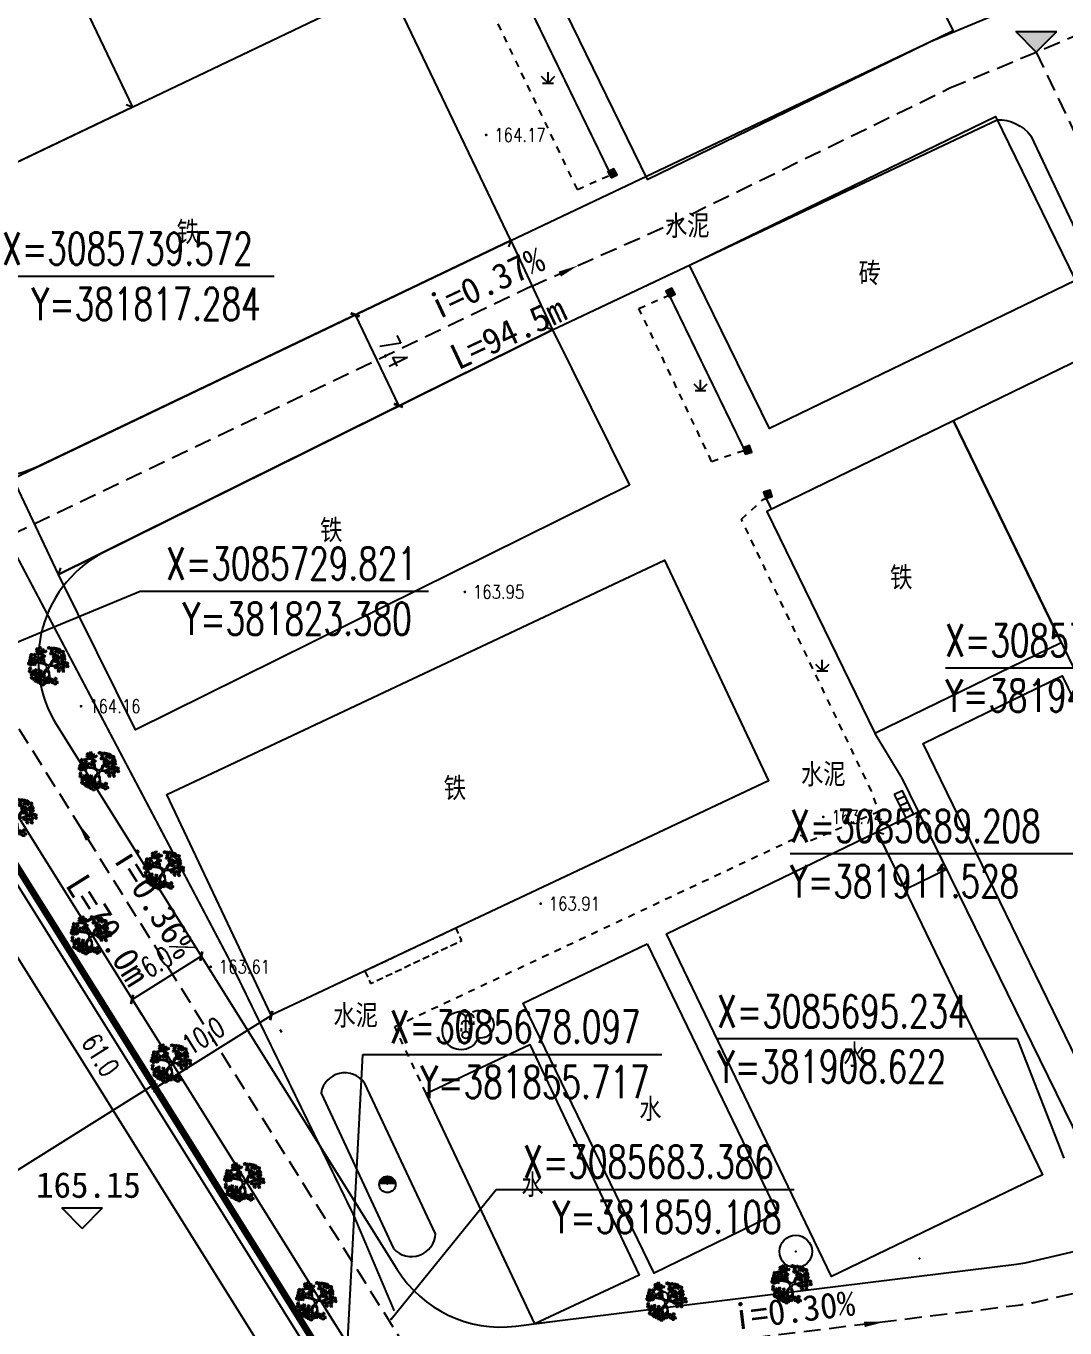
# Model space of a CAD drawing. Extents: x -809667 to 586099, y 3084146 to 3634412.
# Drawn here: x 381832.3 to 381908.7, y 3085682.7 to 3085778.5 of the extents above; entities that cross this region are included whole.
import ezdxf
from ezdxf.enums import TextEntityAlignment as Align

# ---------------------------------------------------------------- set-up
doc = ezdxf.new("R2010")
doc.units = 0
doc.header["$LTSCALE"] = 0.5
doc.header["$PDSIZE"] = 0.2
for name, pattern in [('DASHED', [0.75, 0.5, -0.25]), ('X32', [1.5, 1, -0.5]), ('X6', [2, 1, -1])]:
    doc.linetypes.add(name, pattern=pattern)
doc.layers.get('0').update_dxf_attribs({"linetype": 'CONTINUOUS'})
doc.layers.get('Defpoints').update_dxf_attribs({"linetype": 'CONTINUOUS'})
for name, color, linetype in [('DIM_COOR', 3, 'CONTINUOUS'), ('DIM_ELEV', 3, 'CONTINUOUS'), ('DIM_SYMB', 3, 'CONTINUOUS'), ('dxt', 252, 'CONTINUOUS'), ('GCD', 252, 'CONTINUOUS'), ('JZD', 7, 'CONTINUOUS'), ('JZP', 7, 'CONTINUOUS'), ('PUB_DIM', 3, 'CONTINUOUS'), ('PUB_TEXT', 7, 'CONTINUOUS'), ('ZBTZ', 7, 'CONTINUOUS'), ('乔木', 84, 'CONTINUOUS'), ('建筑', 7, 'CONTINUOUS'), ('道路', 4, 'CONTINUOUS')]:
    doc.layers.add(name, color=color, linetype=linetype)
doc.styles.add('_TCH_DIM', font='SIMPLEX', dxfattribs={"bigfont": 'GBCBIG'})
doc.styles.add('_TCH_DIM_T3', font='SIMPLEX', dxfattribs={"width": 0.705882, "bigfont": 'GBCBIG'})
doc.styles.add('HZ', font='', dxfattribs={"width": 0.8})
doc.styles.get("Standard").update_dxf_attribs({"font": 'rs.shx', "bigfont": 'hztxt.shx'})
doc.styles.add('宋体', font='')
doc.styles.get('HZ').set_extended_font_data('NSimSun')
doc.styles.get('宋体').set_extended_font_data('SimSun')
doc.linetypes.add('10421', pattern='A,2,[150,AAA.SHX,S=1,R=0,X=0,Y=1],1e-11', length=2)
doc.linetypes.add('443', pattern='A,5,[169,AAA.SHX,S=0.83,R=0,X=0,Y=0],5', length=10)
doc.dimstyles.new('_TCH_ARCH&&1', dxfattribs={"dimtxt": 1.4875, "dimasz": 0.5, "dimexe": 1.25, "dimexo": 1.5, "dimgap": 0.63125, "dimtad": 1, "dimdec": 1, "dimzin": 0, "dimdsep": 46, "dimtxsty": '_TCH_DIM_T3', "dimblk": 'ARCHTICK', "dimcen": 0.09, "dimclrt": 7, "dimazin": 2, "dimtfac": 1, "dimtdec": 1, "dimtix": 1, "dimtmove": 2, "dimatfit": 3, "dimfxl": 0, "dimtolj": 1, "dimtzin": 0, "dimarcsym": 0})

# ---------------------------------------------------------------- blocks, each defined once
blk = doc.blocks.new('gc020')
at = {"linetype": 'Continuous', "flags": 128}
for points in [[(-1.2, 1.5), (-1.2, 2)], [(0, 0.5), (0, 2.5)], [(1.2, 1.5), (1.2, 2)], [(-0.6, 0.5), (-0.6, 1)], [(0.6, 0.5), (0.6, 1)]]:
    blk.add_lwpolyline(points, dxfattribs=at)
at = {"linetype": 'Continuous'}
blk.add_circle((0, 0), 0.5, dxfattribs=at)
for centre in [(-0.6, 2.5), (0, 1.5), (0.6, 2.5)]:
    blk.add_arc(centre, 0.6, 0, 180, dxfattribs=at)
blk = doc.blocks.new('gc002')
at = {"linetype": 'Continuous'}
blk.add_hatch(color=256, dxfattribs=at).paths.add_polyline_path([(0.5, -0.5), (0.5, 0.5), (-0.5, 0.5), (-0.5, -0.5)])
blk.add_lwpolyline([(-0.5, -0.5), (0.5, -0.5), (0.5, 0.5), (-0.5, 0.5), (-0.5, -0.5)])
blk = doc.blocks.new('gc124')
at = {"color": 0}
for p, q in [((-1, 1), (0, 0)), ((-0.8, 0), (0.8, 0)), ((0, 0), (0, 1.6)), ((0, 0), (1, 1))]:
    blk.add_line(p, q, dxfattribs=at)
blk = doc.blocks.new('gc070')
at = {"const_width": 1.4}
blk.add_lwpolyline([(-3.05, -2.68, 0.008713), (-3.05, -2.68, 1.007206), (-4.25, -2.68, 1)], format="xyb", dxfattribs=at)
blk.add_circle((-3.65, -2.68), 1.2)
blk = doc.blocks.new('GC200')
at = {"color": 0, "linetype": 'Continuous', "const_width": 0.2, "flags": 128}
blk.add_lwpolyline([(-0.1, 0, 1), (0.1, 0, 1)], format="xyb", close=True, dxfattribs=at)
blk = doc.blocks.new('gc123')
blk.add_line((-0.5, 0), (0.5, 0))
at = {"flags": 128}
blk.add_lwpolyline([(0, 0), (0, 0.5)], dxfattribs=at)
for centre, radius, start, end in [((1.53, 0.57), 1.53, 110.1553, 182.4645), ((-0.6, 0.55), 0.6, 354.7425, 132.1274)]:
    blk.add_arc(centre, radius, start, end)
blk = doc.blocks.new('GC0000')
at = {"linetype": 'Continuous'}
blk.add_point((0, 0), dxfattribs=at)
blk = doc.blocks.new('幌伞枫')
at = {"layer": '乔木', "color": 0}
for p, q in [((-685, 826), (-567, 841)), ((-663, 753), (-685, 826)), ((-677, 937), (-604, 995)), ((-670, 878), (-677, 937)), ((-604, 870), (-670, 878)), ((-567, 738), (-663, 753)), ((-663, 687), (-582, 746)), ((-604, 995), (-531, 966)), ((-531, 966), (-604, 870)), ((-582, 746), (-516, 716)), ((-567, 841), (-531, 782)), ((-531, 782), (-567, 738)), ((-531, 995), (-450, 1054)), ((-523, 937), (-531, 995)), ((-531, 819), (-457, 878)), ((-523, 760), (-531, 819)), ((-450, 929), (-523, 937)), ((-457, 746), (-523, 760)), ((-457, 878), (-391, 848)), ((-391, 848), (-457, 746)), ((-450, 1054), (-384, 1025)), ((-384, 1025), (-450, 929)), ((-384, 870), (-303, 937)), ((-377, 819), (-384, 870)), ((-384, 738), (-310, 804)), ((-377, 680), (-384, 738)), ((-310, 804), (-377, 819)), ((-237, 900), (-310, 804)), ((-310, 804), (-237, 768)), ((-237, 768), (-310, 672)), ((-303, 937), (-237, 900)), ((-237, 797), (-156, 863)), ((-230, 738), (-237, 797)), ((-156, 731), (-230, 738)), ((-156, 863), (-90, 826)), ((-90, 826), (-156, 731)), ((-9, 966), (27, 1054)), ((20, 915), (-9, 966)), ((86, 944), (20, 915)), ((27, 1054), (101, 1061)), ((101, 1061), (86, 944)), ((108, 650), (145, 738)), ((123, 966), (145, 1032)), ((196, 878), (123, 966)), ((137, 804), (167, 870)), ((211, 716), (137, 804)), ((145, 1032), (203, 1025)), ((145, 738), (218, 746)), ((167, 870), (225, 863)), ((247, 937), (196, 878)), ((203, 1025), (247, 937)), ((218, 746), (203, 628)), ((262, 775), (211, 716)), ((225, 863), (262, 775)), ((247, 937), (284, 1025)), ((284, 885), (247, 937)), ((284, 1025), (365, 1032)), ((350, 915), (284, 885)), ((365, 1032), (350, 915)), ((380, 937), (409, 1003)), ((460, 848), (380, 937)), ((402, 775), (424, 841)), ((475, 687), (402, 775)), ((409, 1003), (468, 995)), ((424, 900), (460, 988)), ((453, 848), (424, 900)), ((424, 841), (482, 834)), ((519, 878), (453, 848)), ((460, 988), (534, 995)), ((504, 900), (460, 848)), ((468, 995), (504, 900)), ((526, 746), (475, 687)), ((482, 834), (526, 746)), ((534, 995), (519, 878)), ((556, 900), (578, 966)), ((629, 812), (556, 900)), ((570, 738), (600, 804)), ((644, 650), (570, 738)), ((578, 966), (636, 959)), ((600, 804), (658, 797)), ((681, 870), (629, 812)), ((636, 959), (681, 870)), ((651, 775), (688, 863)), ((681, 724), (651, 775)), ((658, 797), (695, 709)), ((747, 753), (681, 724)), ((688, 863), (761, 870)), ((761, 870), (747, 753)), ((783, 775), (805, 841)), ((857, 687), (783, 775)), ((805, 841), (864, 834)), ((908, 746), (857, 687)), ((864, 834), (908, 746)), ((-1125, 166), (-1059, 195)), ((-1125, 63), (-1125, 166)), ((-1074, 34), (-1125, 63)), ((-1081, 320), (-1015, 357)), ((-1081, 217), (-1081, 320)), ((-1030, 188), (-1081, 217)), ((-1022, 85), (-1074, 34)), ((-1059, 195), (-1022, 85)), ((-1044, -10), (-986, 92)), ((-1037, 489), (-971, 525)), ((-1037, 393), (-1037, 489)), ((-986, 364), (-1037, 393)), ((-978, 239), (-1030, 188)), ((-1015, 357), (-978, 239)), ((-993, 643), (-927, 680)), ((-993, 548), (-993, 643)), ((-942, 518), (-993, 548)), ((-934, 408), (-986, 364)), ((-986, 92), (-912, 92)), ((-971, 525), (-934, 408)), ((-898, 34), (-971, -32)), ((-956, 320), (-898, 423)), ((-883, 291), (-956, 320)), ((-890, 570), (-942, 518)), ((-927, 680), (-890, 570)), ((-927, 195), (-861, 225)), ((-927, 92), (-927, 195)), ((-876, 63), (-927, 92)), ((-912, 92), (-898, 34)), ((-898, 423), (-824, 423)), ((-883, 349), (-817, 386)), ((-810, 364), (-883, 291)), ((-883, 247), (-883, 349)), ((-832, 217), (-883, 247)), ((-824, 114), (-876, 63)), ((-861, 225), (-824, 114)), ((-846, 19), (-788, 122)), ((-773, -3), (-846, 19)), ((-780, 269), (-832, 217)), ((-824, 423), (-810, 364)), ((-817, 518), (-699, 533)), ((-795, 445), (-817, 518)), ((-817, 386), (-780, 269)), ((-810, 628), (-736, 687)), ((-802, 570), (-810, 628)), ((-736, 562), (-802, 570)), ((-699, 430), (-795, 445)), ((-788, 122), (-714, 122)), ((-773, 203), (-655, 217)), ((-751, 129), (-773, 203)), ((-699, 63), (-773, -3)), ((-758, 313), (-685, 371)), ((-751, 254), (-758, 313)), ((-685, 247), (-751, 254)), ((-648, 114), (-751, 129)), ((-736, 687), (-663, 658)), ((-663, 658), (-736, 562)), ((-714, 122), (-699, 63)), ((-699, 533), (-663, 474)), ((-663, 474), (-699, 430)), ((-685, 371), (-619, 342)), ((-619, 342), (-685, 247)), ((-655, 628), (-663, 687)), ((-582, 614), (-655, 628)), ((-655, 217), (-611, 158)), ((-611, 158), (-648, 114)), ((-531, 129), (-641, 203)), ((-531, 195), (-633, 254)), ((-611, 371), (-531, 430)), ((-604, 313), (-611, 371)), ((-538, 305), (-604, 313)), ((-516, 716), (-582, 614)), ((-545, 709), (-428, 724)), ((-523, 636), (-545, 709)), ((-465, 401), (-538, 305)), ((-531, 430), (-465, 401)), ((-252, 158), (-531, 195)), ((-259, 85), (-531, 129)), ((-421, 621), (-523, 636)), ((-457, 342), (-332, 364)), ((-428, 276), (-457, 342)), ((-443, 452), (-369, 518)), ((-435, 393), (-443, 452)), ((-369, 386), (-435, 393)), ((-428, 724), (-384, 665)), ((-332, 261), (-428, 276)), ((-384, 665), (-421, 621)), ((-391, 628), (-274, 643)), ((-369, 555), (-391, 628)), ((-310, 672), (-377, 680)), ((-274, 548), (-369, 555)), ((-369, 518), (-296, 481)), ((-296, 481), (-369, 386)), ((-332, 364), (-296, 305)), ((-296, 305), (-332, 261)), ((-257, 346), (-327, 441)), ((-222, 377), (-311, 462)), ((-296, 511), (-215, 577)), ((-288, 452), (-296, 511)), ((-215, 445), (-288, 452)), ((-274, 643), (-237, 592)), ((-237, 592), (-274, 548)), ((-112, 4), (-259, 85)), ((-252, 158), (-257, 346)), ((-206, 307), (-222, 377)), ((-215, 577), (-149, 540)), ((-149, 540), (-215, 445)), ((-188, 124), (-206, 307)), ((-76, 63), (-188, 124)), ((-76, -84), (-112, 4)), ((-9, -18), (-76, 63)), ((-9, -18), (174, 151)), ((137, 599), (108, 650)), ((203, 628), (137, 599)), ((152, 26), (240, 122)), ((152, 26), (318, 4)), ((174, 151), (225, 276)), ((225, 276), (277, 357)), ((240, 650), (262, 716)), ((313, 562), (240, 650)), ((240, 122), (291, 261)), ((255, 489), (284, 555)), ((328, 401), (255, 489)), ((262, 716), (321, 709)), ((277, 357), (336, 393)), ((284, 555), (336, 548)), ((291, 261), (372, 364)), ((295, -42), (527, 53)), ((306, 540), (350, 636)), ((343, 496), (306, 540)), ((365, 621), (313, 562)), ((318, 4), (524, 78)), ((321, 709), (365, 621)), ((380, 459), (328, 401)), ((336, 548), (380, 459)), ((336, 393), (344, 419)), ((409, 518), (343, 496)), ((350, 636), (424, 636)), ((365, 225), (402, 313)), ((402, 173), (365, 225)), ((372, 364), (468, 393)), ((402, 313), (482, 320)), ((468, 203), (402, 173)), ((424, 636), (409, 518)), ((446, 548), (468, 606)), ((519, 452), (446, 548)), ((460, 386), (490, 452)), ((534, 291), (460, 386)), ((468, 606), (526, 599)), ((482, 320), (468, 203)), ((490, 452), (541, 445)), ((497, 225), (526, 291)), ((570, 136), (497, 225)), ((570, 511), (519, 452)), ((519, 63), (541, 129)), ((592, -25), (519, 63)), ((526, 599), (570, 511)), ((526, 291), (585, 283)), ((585, 349), (534, 291)), ((541, 445), (585, 349)), ((541, 129), (600, 122)), ((622, 188), (570, 136)), ((585, 283), (622, 188)), ((592, 408), (629, 496)), ((629, 357), (592, 408)), ((644, 34), (592, -25)), ((600, 122), (644, 34)), ((629, 496), (710, 503)), ((695, 386), (629, 357)), ((695, 709), (644, 650)), ((673, 70), (710, 166)), ((703, 26), (673, 70)), ((710, 503), (695, 386)), ((769, 48), (703, 26)), ((710, 166), (783, 166)), ((717, 525), (754, 614)), ((747, 481), (717, 525)), ((725, 408), (754, 474)), ((798, 320), (725, 408)), ((813, 503), (747, 481)), ((747, 247), (769, 313)), ((820, 158), (747, 247)), ((754, 614), (827, 621)), ((754, 474), (813, 467)), ((769, 313), (827, 305)), ((783, 166), (769, 48)), ((798, 614), (827, 680)), ((871, 525), (798, 614)), ((849, 371), (798, 320)), ((805, 78), (827, 144)), ((879, -18), (805, 78)), ((827, 621), (813, 503)), ((813, 467), (849, 371)), ((871, 217), (820, 158)), ((827, 680), (886, 672)), ((827, 305), (871, 217)), ((827, 144), (886, 136)), ((849, 525), (871, 592)), ((923, 437), (849, 525)), ((864, 364), (893, 430)), ((937, 276), (864, 364)), ((871, 592), (930, 584)), ((923, 584), (871, 525)), ((879, 122), (923, 210)), ((915, 78), (879, 122)), ((930, 41), (879, -18)), ((886, 672), (923, 584)), ((886, 136), (930, 41)), ((893, 430), (952, 423)), ((981, 100), (915, 78)), ((974, 496), (923, 437)), ((923, 210), (996, 217)), ((930, 584), (974, 496)), ((989, 335), (937, 276)), ((952, 423), (989, 335)), ((996, 217), (981, 100)), ((1011, 122), (1040, 188)), ((1092, 34), (1011, 122)), ((1033, -40), (1055, 26)), ((1040, 188), (1099, 180)), ((1055, 26), (1114, 19)), ((1143, 92), (1092, 34)), ((1099, 180), (1143, 92)), ((1114, 19), (1158, -69)), ((-1089, -304), (-1030, -253)), ((-1067, -399), (-1089, -304)), ((-1081, -142), (-1022, -91)), ((-1052, -238), (-1081, -142)), ((-1008, -414), (-1067, -399)), ((-1000, -253), (-1052, -238)), ((-971, -32), (-1044, -10)), ((-1030, -253), (-971, -355)), ((-1022, -91), (-964, -194)), ((-971, -355), (-1008, -414)), ((-964, -194), (-1000, -253)), ((-986, -664), (-927, -620)), ((-964, -759), (-986, -664)), ((-978, -502), (-920, -458)), ((-956, -598), (-978, -502)), ((-971, -451), (-934, -341)), ((-898, -465), (-971, -451)), ((-898, -620), (-956, -598)), ((-934, -341), (-868, -326)), ((-927, -620), (-868, -722)), ((-920, -458), (-861, -561)), ((-868, -722), (-912, -781)), ((-839, -377), (-898, -465)), ((-861, -561), (-898, -620)), ((-876, -443), (-817, -399)), ((-846, -539), (-876, -443)), ((-868, -326), (-839, -377)), ((-868, -818), (-832, -700)), ((-861, -282), (-802, -238)), ((-839, -385), (-861, -282)), ((-795, -561), (-846, -539)), ((-780, -399), (-839, -385)), ((-832, -700), (-766, -686)), ((-817, -399), (-758, -502)), ((-802, -238), (-744, -341)), ((-758, -502), (-795, -561)), ((-744, -341), (-780, -399)), ((-766, -686), (-744, -744)), ((-751, -598), (-714, -480)), ((-677, -605), (-751, -598)), ((-751, -664), (-692, -620)), ((-729, -759), (-751, -664)), ((-744, -392), (-685, -341)), ((-722, -487), (-744, -392)), ((-736, -231), (-677, -179)), ((-707, -326), (-736, -231)), ((-663, -502), (-722, -487)), ((-714, -480), (-648, -465)), ((-655, -348), (-707, -326)), ((-692, -620), (-633, -722)), ((-685, -341), (-626, -443)), ((-677, -179), (-619, -289)), ((-626, -524), (-677, -605)), ((-633, -722), (-670, -781)), ((-626, -443), (-663, -502)), ((-619, -289), (-655, -348)), ((-648, -465), (-626, -524)), ((-633, -752), (-575, -708)), ((-626, -539), (-589, -429)), ((-553, -554), (-626, -539)), ((-626, -590), (-567, -546)), ((-597, -693), (-626, -590)), ((-545, -708), (-597, -693)), ((-589, -429), (-523, -414)), ((-575, -708), (-516, -810)), ((-567, -546), (-509, -649)), ((-494, -465), (-553, -554)), ((-509, -649), (-545, -708)), ((-523, -414), (-494, -465)), ((-494, -766), (-435, -715)), ((-487, -451), (-428, -399)), ((-465, -546), (-487, -451)), ((-487, -605), (-428, -554)), ((-457, -700), (-487, -605)), ((-479, -289), (-421, -245)), ((-457, -385), (-479, -289)), ((-413, -568), (-465, -546)), ((-399, -407), (-457, -385)), ((-406, -722), (-457, -700)), ((-435, -715), (-377, -818)), ((-428, -399), (-369, -510)), ((-428, -554), (-369, -664)), ((-421, -245), (-362, -348)), ((-369, -510), (-413, -568)), ((-369, -664), (-406, -722)), ((-362, -348), (-399, -407)), ((-369, -598), (-332, -487)), ((-296, -612), (-369, -598)), ((-332, -487), (-266, -473)), ((-244, -524), (-296, -612)), ((-288, -664), (-171, -649)), ((-266, -737), (-288, -664)), ((-215, -311), (-285, -477)), ((-266, -473), (-244, -524)), ((-156, -341), (-230, -532)), ((-230, -532), (-186, -627)), ((-120, -253), (-215, -311)), ((-171, -649), (-127, -708)), ((-127, -708), (-171, -752)), ((-61, -304), (-156, -341)), ((-142, -737), (-24, -730)), ((-76, -84), (-120, -253)), ((-61, -304), (38, -431)), ((-24, -686), (-9, -620)), ((64, -766), (-24, -686)), ((-24, -730), (13, -788)), ((42, -98), (-20, -221)), ((-20, -221), (62, -380)), ((-9, -18), (-9, -18)), ((-9, -18), (-9, -18)), ((-9, -18), (-9, -18)), ((-9, -18), (-9, -18)), ((-9, -18), (-9, -18)), ((-9, -18), (-9, -18)), ((-9, -18), (-9, -18)), ((-9, -18), (-9, -18)), ((-9, -18), (-9, -18)), ((-9, -18), (-9, -18)), ((-9, -18), (-9, -18)), ((-9, -18), (-9, -18)), ((-9, -18), (-9, -18)), ((-9, -18), (-9, -18)), ((-9, -18), (-9, -18)), ((-9, -18), (-9, -18)), ((-9, -18), (-9, -18)), ((-9, -18), (-9, -18)), ((-9, -18), (-9, -18)), ((-9, -18), (-9, -18)), ((-9, -18), (-9, -18)), ((-9, -18), (-9, -18)), ((-9, -18), (-9, -18)), ((-9, -18), (-9, -18)), ((-9, -18), (-9, -18)), ((-9, -18), (-9, -18)), ((-9, -18), (-9, -18)), ((-9, -18), (-9, -18)), ((-9, -18), (-9, -18)), ((-9, -18), (-9, -18)), ((-9, -18), (-9, -18)), ((-9, -18), (-9, -18)), ((-9, -18), (-9, -18)), ((-9, -18), (-9, -18)), ((-9, -18), (-9, -18)), ((-9, -18), (-9, -18)), ((-9, -18), (-9, -18)), ((-9, -18), (-9, -18)), ((-9, -18), (-9, -18)), ((-9, -18), (-9, -18)), ((-9, -620), (49, -612)), ((38, -431), (49, -612)), ((42, -98), (109, -22)), ((49, -612), (101, -700)), ((62, -380), (79, -664)), ((101, -700), (64, -766)), ((93, -730), (218, -715)), ((115, -803), (93, -730)), ((109, -22), (295, -42)), ((218, -715), (255, -774)), ((358, -752), (372, -686)), ((372, -686), (431, -678)), ((387, -142), (424, -47)), ((424, -187), (387, -142)), ((424, -47), (504, -47)), ((490, -165), (424, -187)), ((431, -678), (482, -766)), ((504, -47), (490, -165)), ((519, -135), (548, -76)), ((592, -231), (519, -135)), ((541, -297), (563, -231)), ((614, -392), (541, -297)), ((548, -76), (607, -84)), ((563, -231), (622, -238)), ((644, -172), (592, -231)), ((607, -84), (644, -172)), ((666, -333), (614, -392)), ((622, -238), (666, -333)), ((644, -150), (681, -62)), ((673, -201), (644, -150)), ((739, -172), (673, -201)), ((681, -62), (754, -54)), ((754, -54), (739, -172)), ((776, -150), (805, -84)), ((849, -238), (776, -150)), ((791, -311), (820, -245)), ((871, -399), (791, -311)), ((805, -84), (857, -91)), ((820, -84), (849, -18)), ((893, -172), (820, -84)), ((820, -245), (879, -253)), ((849, -18), (908, -25)), ((901, -187), (849, -238)), ((857, -91), (901, -187)), ((915, -341), (871, -399)), ((879, -253), (915, -341)), ((945, -120), (893, -172)), ((908, -25), (945, -120)), ((1106, -128), (1033, -40)), ((1158, -69), (1106, -128)), ((-912, -781), (-964, -759)), ((-795, -825), (-868, -818)), ((-744, -744), (-795, -825)), ((-766, -825), (-699, -774)), ((-736, -921), (-766, -825)), ((-685, -935), (-736, -921)), ((-670, -781), (-729, -759)), ((-699, -774), (-641, -884)), ((-641, -884), (-685, -935)), ((-641, -972), (-604, -862)), ((-567, -987), (-641, -972)), ((-611, -847), (-633, -752)), ((-553, -869), (-611, -847)), ((-604, -862), (-538, -847)), ((-516, -899), (-567, -987)), ((-516, -810), (-553, -869)), ((-538, -847), (-516, -899)), ((-516, -906), (-479, -788)), ((-443, -913), (-516, -906)), ((-509, -979), (-391, -965)), ((-487, -1053), (-509, -979)), ((-472, -862), (-494, -766)), ((-391, -1067), (-487, -1053)), ((-479, -788), (-413, -781)), ((-413, -877), (-472, -862)), ((-384, -832), (-443, -913)), ((-413, -781), (-384, -832)), ((-377, -818), (-413, -877)), ((-391, -965), (-354, -1023)), ((-354, -1023), (-391, -1067)), ((-377, -913), (-340, -803)), ((-303, -928), (-377, -913)), ((-362, -1053), (-244, -1045)), ((-347, -1126), (-362, -1053)), ((-244, -1141), (-347, -1126)), ((-340, -803), (-274, -788)), ((-244, -840), (-303, -928)), ((-274, -788), (-244, -840)), ((-171, -752), (-266, -737)), ((-252, -1001), (-230, -935)), ((-164, -1082), (-252, -1001)), ((-244, -1045), (-208, -1097)), ((-208, -1097), (-244, -1141)), ((-230, -847), (-112, -840)), ((-208, -921), (-230, -847)), ((-230, -935), (-178, -928)), ((-112, -935), (-208, -921)), ((-178, -928), (-120, -1016)), ((-120, -1016), (-164, -1082)), ((-127, -810), (-142, -737)), ((-24, -832), (-127, -810)), ((-112, -840), (-76, -891)), ((-76, -891), (-112, -935)), ((-90, -921), (27, -913)), ((-68, -994), (-90, -921)), ((27, -1016), (-68, -994)), ((13, -788), (-24, -832)), ((27, -869), (42, -803)), ((115, -950), (27, -869)), ((27, -913), (71, -972)), ((71, -972), (27, -1016)), ((42, -803), (101, -803)), ((101, -803), (159, -884)), ((218, -818), (115, -803)), ((159, -884), (115, -950)), ((167, -928), (284, -921)), ((189, -1001), (167, -928)), ((284, -1023), (189, -1001)), ((255, -774), (218, -818)), ((240, -803), (358, -796)), ((262, -877), (240, -803)), ((358, -891), (262, -877)), ((284, -921), (328, -979)), ((328, -979), (284, -1023)), ((313, -1009), (431, -994)), ((328, -1082), (313, -1009)), ((431, -1097), (328, -1082)), ((446, -832), (358, -752)), ((358, -796), (394, -847)), ((394, -847), (358, -891)), ((431, -950), (446, -884)), ((519, -1031), (431, -950)), ((431, -994), (468, -1053)), ((468, -1053), (431, -1097)), ((482, -766), (446, -832)), ((446, -884), (504, -884)), ((504, -884), (556, -965)), ((556, -965), (519, -1031))]:
    blk.add_line(p, q, dxfattribs=at)
blk = doc.blocks.new('_ArchTick')
at = {"color": 0, "linetype": 'ByBlock', "const_width": 0.4}
blk.add_lwpolyline([(-0.5, -0.5), (0.5, 0.5)], dxfattribs=at)
blk = doc.blocks.new('*D95')
at = {"layer": 'Defpoints', "color": 0, "linetype": 'Continuous', "transparency": 16777216}
for p in [(381856.217, 3085757.16), (381859.403, 3085750.498), (381859.651, 3085750.616)]:
    blk.add_point(p, dxfattribs=at)
at = {"layer": 'PUB_DIM', "color": 0, "linetype": 'Continuous', "lineweight": -2, "transparency": 16777216}
for p, q in [((381857.57, 3085757.807), (381857.593, 3085757.818)), ((381856.465, 3085757.279), (381859.651, 3085750.616)), ((381860.756, 3085751.145), (381860.779, 3085751.156))]:
    blk.add_line(p, q, dxfattribs=at)
at = {"layer": 'PUB_DIM', "color": 0, "linetype": 'Continuous', "lineweight": -2, "transparency": 16777216, "xscale": 0.5, "yscale": 0.5, "zscale": 0.5}
for p, rotation in [((381856.465, 3085757.279), 115.5586908715622), ((381859.651, 3085750.616), 295.5586908715621)]:
    blk.add_blockref('_ArchTick', p, dxfattribs=dict(at, rotation=rotation))
at = {"layer": 'PUB_DIM', "color": 7, "linetype": 'Continuous', "transparency": 16777216, "insert": (381859.299, 3085754.541), "char_height": 1.4875, "attachment_point": 5, "rotation": 295.55869, "style": '_TCH_DIM_T3'}
blk.add_mtext('\\A1;7.4', dxfattribs=at)
blk = doc.blocks.new('*D96')
at = {"layer": 'Defpoints', "color": 0, "linetype": 'Continuous', "transparency": 16777216}
for p in [(381841.633, 3085700.624), (381842.246, 3085699.644), (381816.808, 3085683.741)]:
    blk.add_point(p, dxfattribs=at)
at = {"layer": 'PUB_DIM', "color": 0, "linetype": 'Continuous', "lineweight": -2, "transparency": 16777216}
for p, q in [((381841.45, 3085700.916), (381840.971, 3085701.683)), ((381816.196, 3085684.72), (381841.633, 3085700.624)), ((381816.013, 3085685.012), (381815.533, 3085685.78))]:
    blk.add_line(p, q, dxfattribs=at)
at = {"layer": 'PUB_DIM', "color": 0, "linetype": 'Continuous', "lineweight": -2, "transparency": 16777216, "xscale": 0.5, "yscale": 0.5, "zscale": 0.5}
for p, rotation in [((381841.633, 3085700.624), 32.01383581428621), ((381816.196, 3085684.72), 212.0138358142862)]:
    blk.add_blockref('_ArchTick', p, dxfattribs=dict(at, rotation=rotation))
at = {"layer": 'PUB_DIM', "color": 7, "linetype": 'Continuous', "transparency": 16777216, "insert": (381826.41, 3085692.957), "char_height": 1.4875, "attachment_point": 5, "rotation": 32.01384, "style": '_TCH_DIM_T3'}
blk.add_mtext('\\A1;30.0', dxfattribs=at)
blk = doc.blocks.new('*D105')
at = {"layer": 'Defpoints', "color": 0, "linetype": 'Continuous', "transparency": 16777216}
for p in [(381822.583, 3085729.322), (381854.92, 3085677.599), (381852.739, 3085676.235)]:
    blk.add_point(p, dxfattribs=at)
at = {"layer": 'PUB_DIM', "color": 0, "linetype": 'Continuous', "lineweight": -2, "transparency": 16777216}
for p, q in [((381821.311, 3085728.527), (381819.341, 3085727.296)), ((381820.401, 3085727.958), (381852.739, 3085676.235)), ((381853.648, 3085676.804), (381851.679, 3085675.573))]:
    blk.add_line(p, q, dxfattribs=at)
at = {"layer": 'PUB_DIM', "color": 0, "linetype": 'Continuous', "lineweight": -2, "transparency": 16777216, "xscale": 0.5, "yscale": 0.5, "zscale": 0.5}
for p, rotation in [((381820.401, 3085727.958), 122.0138391766058), ((381852.739, 3085676.235), 302.0138391766059)]:
    blk.add_blockref('_ArchTick', p, dxfattribs=dict(at, rotation=rotation))
at = {"layer": 'PUB_DIM', "color": 7, "linetype": 'Continuous', "transparency": 16777216, "insert": (381837.736, 3085702.826), "char_height": 1.4875, "attachment_point": 5, "rotation": 302.01384, "style": '_TCH_DIM_T3'}
blk.add_mtext('\\A1;61.0', dxfattribs=at)
blk = doc.blocks.new('*D119')
at = {"layer": 'Defpoints', "color": 0, "linetype": 'Continuous', "transparency": 16777216}
for p in [(381850.281, 3085705.75), (381850.291, 3085705.733), (381841.76, 3085700.422)]:
    blk.add_point(p, dxfattribs=at)
at = {"layer": 'PUB_DIM', "color": 0, "linetype": 'Continuous', "lineweight": -2, "transparency": 16777216}
for p, q in [((381841.77, 3085700.406), (381850.291, 3085705.733)), ((381851.076, 3085704.478), (381850.954, 3085704.674)), ((381842.555, 3085699.15), (381842.432, 3085699.346))]:
    blk.add_line(p, q, dxfattribs=at)
at = {"layer": 'PUB_DIM', "color": 0, "linetype": 'Continuous', "lineweight": -2, "transparency": 16777216, "xscale": 0.5, "yscale": 0.5, "zscale": 0.5}
for p, rotation in [((381850.291, 3085705.733), 32.01383542057676), ((381841.77, 3085700.406), 212.0138354205768)]:
    blk.add_blockref('_ArchTick', p, dxfattribs=dict(at, rotation=rotation))
at = {"layer": 'PUB_DIM', "color": 7, "linetype": 'Continuous', "transparency": 16777216, "insert": (381845.302, 3085704.236), "char_height": 1.4875, "attachment_point": 5, "rotation": 32.01384, "style": '_TCH_DIM_T3'}
blk.add_mtext('\\A1;10.0', dxfattribs=at)
blk = doc.blocks.new('*D122')
at = {"layer": 'Defpoints', "color": 0, "linetype": 'Continuous', "transparency": 16777216}
for p in [(381844.494, 3085711.139), (381845.145, 3085710.098), (381839.407, 3085707.958)]:
    blk.add_point(p, dxfattribs=at)
at = {"layer": 'PUB_DIM', "color": 0, "linetype": 'Continuous', "lineweight": -2, "transparency": 16777216}
for p, q in [((381840.058, 3085706.917), (381845.145, 3085710.098)), ((381845.289, 3085709.867), (381845.808, 3085709.038)), ((381840.202, 3085706.687), (381840.72, 3085705.857))]:
    blk.add_line(p, q, dxfattribs=at)
at = {"layer": 'PUB_DIM', "color": 0, "linetype": 'Continuous', "lineweight": -2, "transparency": 16777216, "xscale": 0.5, "yscale": 0.5, "zscale": 0.5}
for p, rotation in [((381845.145, 3085710.098), 32.01383917879841), ((381840.058, 3085706.917), 212.0138391787984)]:
    blk.add_blockref('_ArchTick', p, dxfattribs=dict(at, rotation=rotation))
at = {"layer": 'PUB_DIM', "color": 7, "linetype": 'Continuous', "transparency": 16777216, "insert": (381841.873, 3085709.673), "char_height": 1.4875, "attachment_point": 5, "rotation": 32.01384, "style": '_TCH_DIM_T3'}
blk.add_mtext('\\A1;6.0', dxfattribs=at)

msp = doc.modelspace()

# ---------------------------------------------------------------- hatches: boundary and pattern name
at = {"layer": 'DIM_ELEV', "linetype": 'Continuous'}
msp.add_hatch(color=256, dxfattribs=at).paths.add_polyline_path([(381906.574, 3085776.614), (381905.074, 3085778.114), (381908.074, 3085778.114)])

# ---------------------------------------------------------------- linework, layer by layer
at = {"layer": 'DIM_COOR', "color": 3, "linetype": 'Continuous'}
for p, q in [((381828.506, 3085760.115), (381850.506, 3085760.115)), ((381823.38, 3085729.821), (381840.646, 3085736.945)), ((381840.646, 3085736.945), (381861.854, 3085736.945)), ((381920.827, 3085731.297), (381899.883, 3085731.297)), ((381910.47, 3085717.634), (381888.47, 3085717.634)), ((381905.188, 3085704.007), (381883.1, 3085704.007)), ((381908.622, 3085695.234), (381905.188, 3085704.007)), ((381855.717, 3085678.097), (381857.03, 3085702.869)), ((381857.03, 3085702.869), (381879.03, 3085702.869)), ((381859.108, 3085683.386), (381866.839, 3085692.941)), ((381866.839, 3085692.941), (381888.751, 3085692.941))]:
    msp.add_line(p, q, dxfattribs=at)
at = {"layer": 'DIM_ELEV', "linetype": 'Continuous'}
for p, q in [((381906.574, 3085776.614), (381905.074, 3085778.114)), ((381905.074, 3085778.114), (381908.074, 3085778.114)), ((381906.574, 3085776.614), (381908.074, 3085778.114)), ((381836.385, 3085690.072), (381834.885, 3085691.572)), ((381834.885, 3085691.572), (381837.885, 3085691.572)), ((381836.385, 3085690.072), (381837.885, 3085691.572))]:
    msp.add_line(p, q, dxfattribs=at)
at = {"layer": 'DIM_SYMB', "linetype": 'Continuous'}
for points in [[(381860.915, 3085755.305, 0, 0, 0), (381872.874, 3085760.912, 0, 0.4, 0), (381871.516, 3085760.275, 0, 0, 0)], [(381844.621, 3085706.22, 0, 0, 0), (381836.023, 3085719.973, 0, 0.4, 0), (381836.818, 3085718.701, 0, 0, 0)], [(381882.599, 3085681.618, 0, 0, 0), (381895.412, 3085683.193, 0, 0.4, 0), (381893.923, 3085683.01, 0, 0, 0)]]:
    msp.add_lwpolyline(points, format="xyseb", dxfattribs=at)
at = {"layer": 'dxt', "color": 252, "linetype": 'Continuous'}
for p, q in [((381840.099, 3085772.566), (381839.627, 3085772.732)), ((381867.906, 3085762.75), (381867.738, 3085762.279)), ((381870.993, 3085756.185), (381870.52, 3085756.35)), ((381834.65, 3085738.185), (381834.814, 3085738.657)), ((381896.31, 3085721.623), (381896.9, 3085721.88)), ((381896.53, 3085721.174), (381897.116, 3085721.439)), ((381896.75, 3085720.724), (381897.332, 3085720.999)), ((381896.969, 3085720.275), (381897.547, 3085720.558)), ((381897.891, 3085720.727), (381897.729, 3085720.254)), ((381894.875, 3085719.25), (381895.348, 3085719.088)), ((381899.973, 3085716.476), (381899.5, 3085716.638)), ((381896.956, 3085714.999), (381897.118, 3085715.472))]:
    msp.add_line(p, q, dxfattribs=at)
at = {"layer": 'dxt', "color": 252, "linetype": 'Continuous', "flags": 128}
for points, elevation in [([(381877.956, 3085767.233), (381900.456, 3085778.19), (381888.932, 3085801.827), (381866.433, 3085790.879)], 163.79), ([(381822.317, 3085764.062), (381822.031, 3085764.75), (381816.25, 3085781.5), (381832.136, 3085789.215), (381840.099, 3085772.566)], -855.223), ([(381831.313, 3085745.25), (381867.906, 3085762.75), (381858.91, 3085781.562), (381822.317, 3085764.062)], -853.527), ([(381881.05, 3085760.923), (381903.579, 3085771.86), (381909.463, 3085759.805), (381886.944, 3085748.908)], 163.71), ([(381876.656, 3085744.75), (381840.313, 3085726.75), (381834.65, 3085738.185), (381870.993, 3085756.185)], -851.541), ([(381923.313, 3085702.5), (381934.625, 3085708), (381911.782, 3085754.982), (381900.47, 3085749.482)], -853.022), ([(381894.688, 3085726.5), (381908.402, 3085733.168), (381900.47, 3085749.482), (381886.756, 3085742.814)], -853.968)]:
    msp.add_lwpolyline(points, close=True, dxfattribs=dict(at, elevation=elevation))
at = {"layer": 'dxt', "color": 252, "linetype": '443', "const_width": 0.15, "flags": 128}
for points in [[(381863.769, 3085791.532), (381869.29, 3085779.89), (381875.259, 3085767.606)], [(381817.875, 3085761.75), (381828.688, 3085745), (381847.125, 3085710), (381856.375, 3085691), (381859.344, 3085684)], [(381879.561, 3085758.752), (381885.11, 3085747.332)]]:
    msp.add_lwpolyline(points, dxfattribs=at)
at = {"layer": 'dxt', "color": 252, "linetype": 'X6', "flags": 128}
for points in [[(381872.813, 3085766.5), (381863.844, 3085785.25), (381866.215, 3085786.374)], [(381872.813, 3085766.5), (381875.267, 3085767.59)], [(381877.344, 3085757.75), (381879.494, 3085758.699)], [(381882.688, 3085746.5), (381877.344, 3085757.75)], [(381882.688, 3085746.5), (381885.064, 3085747.31), (381885.064, 3085747.31)], [(381859.376, 3085704.913), (381889.313, 3085719), (381889.719, 3085718.5), (381894.969, 3085720.75), (381894.438, 3085722.25), (381884.875, 3085742.25)]]:
    msp.add_lwpolyline(points, dxfattribs=at)
at = {"layer": 'dxt', "color": 252, "linetype": 'Continuous', "flags": 128}
for points in [[(381867.906, 3085762.75), (381870.993, 3085756.185), (381834.65, 3085738.185), (381831.313, 3085745.25)], [(381850.281, 3085705.75), (381842.625, 3085722), (381879.217, 3085739.24), (381886.873, 3085722.99)], [(381894.875, 3085719.25), (381897.891, 3085720.727), (381899.973, 3085716.476), (381896.956, 3085714.999)]]:
    msp.add_lwpolyline(points, close=True, dxfattribs=at)
at = {"layer": 'dxt', "color": 252, "linetype": 'X6', "flags": 128}
for points, elevation in [([(381884.875, 3085742.25), (381886.472, 3085743.685), (381886.664, 3085743.758)], -857.192), ([(381861.688, 3085700), (381859.376, 3085704.913)], 140.523)]:
    msp.add_lwpolyline(points, dxfattribs=dict(at, elevation=elevation))
at = {"layer": 'dxt', "color": 252, "linetype": '443', "const_width": 0.15, "flags": 128}
for points, elevation in [([(381886.719, 3085743.75), (381887.094, 3085742.978)], -857.208), ([(381896.656, 3085723.25), (381894.688, 3085726.5)], -857.398)]:
    msp.add_lwpolyline(points, dxfattribs=dict(at, elevation=elevation))
at = {"layer": 'dxt', "color": 252, "linetype": '10421', "flags": 128}
for points, elevation in [([(381922.414, 3085702.063), (381912.185, 3085697.089), (381898.25, 3085725.75), (381908.479, 3085730.723)], -855.743), ([(381869.695, 3085683.054), (381861.688, 3085700), (381869.324, 3085703.608), (381877.349, 3085686.626)], 140.523)]:
    msp.add_lwpolyline(points, close=True, dxfattribs=dict(at, elevation=elevation))
at = {"layer": 'dxt', "color": 252, "linetype": '443', "flags": 128}
msp.add_lwpolyline([(381896.656, 3085723.25), (381912.813, 3085690.25)], dxfattribs=at)
at = {"layer": 'dxt', "linetype": 'Continuous', "flags": 128}
msp.add_lwpolyline([(381896.125, 3085722), (381896.969, 3085720.275), (381897.547, 3085720.558), (381896.719, 3085722.25)], close=True, dxfattribs=at)
at = {"layer": 'dxt', "color": 252, "linetype": 'Continuous', "flags": 128}
for points in [[(381897.547, 3085720.558), (381896.719, 3085722.25)], [(381896.125, 3085722), (381896.969, 3085720.275)]]:
    msp.add_lwpolyline(points, dxfattribs=at)
at = {"layer": 'dxt', "color": 252, "linetype": '10421', "flags": 128}
for points in [[(381894.875, 3085719.25), (381907.024, 3085694.009), (381891.509, 3085686.541), (381879.375, 3085711.75)], [(381877.938, 3085711), (381887.536, 3085691.184), (381878.452, 3085686.783), (381868.83, 3085706.648)]]:
    msp.add_lwpolyline(points, close=True, dxfattribs=at)
at = {"layer": 'dxt', "color": 252, "linetype": 'X32', "elevation": -854.37, "flags": 128}
msp.add_lwpolyline([(381857.178, 3085708.999), (381857.606, 3085708.09), (381864.313, 3085711.25), (381863.885, 3085712.159)], close=True, dxfattribs=at)
at = {"layer": 'dxt', "color": 252, "linetype": 'Continuous', "elevation": -857.226, "flags": 128}
msp.add_lwpolyline([(381865.094, 3085706, -0.324993), (381866.344, 3085705.75, -0.748119), (381865.523, 3085704.084, -0.59521), (381863.188, 3085703.75, -0.554676), (381864, 3085706, -0.166805), (381864.909, 3085705.891)], format="xyb", dxfattribs=at)
at = {"layer": 'dxt', "color": 252, "linetype": 'Continuous', "flags": 128}
msp.add_lwpolyline([(381859.292, 3085688.585, 0.669902), (381862.385, 3085689.68), (381857.158, 3085700.776, 0.669902), (381853.964, 3085700.022)], format="xyb", close=True, dxfattribs=at)
at = {"layer": 'JZP', "color": 8, "linetype": 'Continuous'}
msp.add_circle((381888.878, 3085688.366), 1.2, dxfattribs=at)
at = {"layer": '建筑', "linetype": 'Continuous', "const_width": 0.5, "flags": 128}
msp.add_lwpolyline([(381830.28, 3085662.194), (381855.717, 3085678.097), (381823.38, 3085729.821), (381797.942, 3085713.917)], close=True, dxfattribs=at)
at = {"layer": '建筑', "linetype": 'Continuous', "flags": 128}
msp.add_lwpolyline([(381830.502, 3085663.158), (381854.753, 3085678.32), (381823.157, 3085728.856), (381798.907, 3085713.694)], close=True, dxfattribs=at)
at = {"layer": '道路', "linetype": 'Continuous'}
for p, q in [((381855.027, 3085682.973), (381854.296, 3085684.144)), ((381869.384, 3085683.016), (381871.191, 3085683.238))]:
    msp.add_line(p, q, dxfattribs=at)
at = {"layer": '道路', "linetype": 'Continuous', "flags": 128}
for points in [[(381898.798, 3085777.383), (381945.974, 3085797.039, 0.431813), (381950.599, 3085809.298), (381924.74, 3085862.221), (381919.262, 3085873.563), (381919.262, 3085873.563)], [(381903.692, 3085771.628, -0.243012), (381906.177, 3085770.441, -0.243012)], [(381906.177, 3085770.441), (381936.699, 3085705.948, -0.477892), (381930.613, 3085693.334), (381905.739, 3085687.52, -0.026829), (381905.105, 3085687.408), (381869.937, 3085683.084)], [(381867.906, 3085762.75), (381833.203, 3085746.154, -0.381587), (381821.689, 3085749.502), (381809.978, 3085768.234)], [(381870.993, 3085756.185), (381838.16, 3085739.924, 0.443481), (381834.523, 3085727.087), (381859.559, 3085687.043, 0.29145), (381868.289, 3085682.881), (381871.191, 3085683.238)], [(381825.774, 3085664.684), (381797.943, 3085709.2, -0.414214), (381799.532, 3085716.09), (381821.154, 3085729.608, -0.414214), (381826.666, 3085728.337), (381855.558, 3085682.125, -0.414214), (381853.969, 3085675.235), (381834.042, 3085662.777)]]:
    msp.add_lwpolyline(points, format="xyb", dxfattribs=at)
at = {"layer": '道路', "color": 1, "linetype": 'DASHED', "ltscale": 5, "flags": 128}
for points in [[(381900.221, 3085773.967), (381962.894, 3085800.08)], [(381906.574, 3085776.614), (381946.525, 3085692.199)], [(381879.464, 3085763.847), (381900.221, 3085773.967)], [(381869.411, 3085759.37), (381879.464, 3085763.847)], [(381869.502, 3085759.412), (381824.747, 3085738.009)]]:
    msp.add_lwpolyline(points, dxfattribs=at)
at = {"layer": '道路', "linetype": 'Continuous', "flags": 128}
for points in [[(381867.906, 3085762.75), (381898.798, 3085777.383)], [(381870.993, 3085756.185), (381903.692, 3085771.628)]]:
    msp.add_lwpolyline(points, dxfattribs=at)
at = {"layer": '道路', "color": 1, "linetype": 'DASHED', "ltscale": 5, "flags": 128}
for points in [[(381862.236, 3085678.045), (381807.622, 3085765.4, 0.432167), (381796.192, 3085767.671), (381776.618, 3085753.707)], [(381945.77, 3085693.796), (381906.422, 3085684.599, -0.026829), (381905.471, 3085684.43), (381866.758, 3085679.67)]]:
    msp.add_lwpolyline(points, format="xyb", dxfattribs=at)

# ---------------------------------------------------------------- block references
at = {"layer": 'dxt', "color": 8, "linetype": 'Continuous', "xscale": 0.5, "yscale": 0.5}
for p in [(381870.654, 3085774.326), (381881.871, 3085751.706), (381890.827, 3085731.087)]:
    msp.add_blockref('gc124', p, dxfattribs=at)
at = {"layer": 'dxt', "color": 252, "linetype": 'Continuous'}
for p, xscale, yscale, zscale, rotation in [((381875.399, 3085767.689), 0.5000000000137605, 0.5000000000137605, 0.5000000000137605, 27.64399289478997), ((381879.664, 3085758.915), 0.4999999999159153, 0.4999999999159153, 0.4999999999159153, 27.0688037683704), ((381885.318, 3085747.339), 0.4999999999756941, 0.4999999999756941, 0.4999999999756941, 18.81882928489507), ((381886.829, 3085744.071), 0.499999999995737, 0.499999999995737, 0.499999999995737, 17.27175648975101)]:
    msp.add_blockref('gc002', p, dxfattribs=dict(at, xscale=xscale, yscale=yscale, zscale=zscale, rotation=rotation))
at = {"layer": 'dxt', "color": 252, "linetype": 'Continuous', "xscale": 0.5, "yscale": 0.5}
for name, p in [('gc020', (381864.598, 3085704.295)), ('gc070', (381860.661, 3085694.643))]:
    msp.add_blockref(name, p, dxfattribs=at)
at = {"layer": 'GCD', "color": 8, "linetype": 'Continuous'}
ref = msp.add_blockref('GC200', (381866.104, 3085770.512, 164.171), dxfattribs=dict(at, xscale=0.5, yscale=0.5, zscale=0.5))
ref.add_attrib('height', '164.17', dxfattribs={"linetype": 'Continuous', "height": 1, "width": 0.8}).set_placement((381866.704, 3085770.512, 164.171), align=Align.MIDDLE_LEFT)
ref = msp.add_blockref('GC200', (381864.534, 3085736.898, 163.95), dxfattribs=dict(at, xscale=0.5, yscale=0.5, zscale=0.5))
ref.add_attrib('height', '163.95', dxfattribs={"linetype": 'Continuous', "height": 1, "width": 0.8}).set_placement((381865.134, 3085736.898, 163.95), align=Align.MIDDLE_LEFT)
ref = msp.add_blockref('GC200', (381836.306, 3085728.487, 164.16), dxfattribs=dict(at, xscale=0.5, yscale=0.5, zscale=0.5))
ref.add_attrib('height', '164.16', dxfattribs={"linetype": 'Continuous', "height": 1, "width": 0.8}).set_placement((381836.906, 3085728.487, 164.16), align=Align.MIDDLE_LEFT)
ref = msp.add_blockref('GC200', (381890.903, 3085720.345, 163.739), dxfattribs=dict(at, xscale=0.5, yscale=0.5, zscale=0.5))
ref.add_attrib('height', '163.74', dxfattribs={"linetype": 'Continuous', "height": 1, "width": 0.8}).set_placement((381891.503, 3085720.345, 163.739), align=Align.MIDDLE_LEFT)
ref = msp.add_blockref('GC200', (381870.111, 3085713.958, 163.907), dxfattribs=dict(at, xscale=0.5, yscale=0.5, zscale=0.5))
ref.add_attrib('height', '163.91', dxfattribs={"linetype": 'Continuous', "height": 1, "width": 0.8}).set_placement((381870.711, 3085713.958, 163.907), align=Align.MIDDLE_LEFT)
ref = msp.add_blockref('GC200', (381845.839, 3085709.315, 163.607), dxfattribs=dict(at, xscale=0.5, yscale=0.5, zscale=0.5))
ref.add_attrib('height', '163.61', dxfattribs={"linetype": 'Continuous', "height": 1, "width": 0.8}).set_placement((381846.439, 3085709.315, 163.607), align=Align.MIDDLE_LEFT)
at = {"layer": 'JZD', "color": 8, "linetype": 'Continuous'}
for p in [(381888.878, 3085688.366), (381897.988, 3085687.847), (381859.108, 3085683.386), (381859.108, 3085683.386)]:
    msp.add_blockref('GC0000', p, dxfattribs=at)
at = {"layer": 'ZBTZ', "color": 8, "linetype": 'Continuous', "xscale": 0.5, "yscale": 0.5}
for p in [(381887.847, 3085686.308), (381879.484, 3085684.805)]:
    msp.add_blockref('gc123', p, dxfattribs=at)
at = {"layer": '乔木', "xscale": 0.0013, "yscale": 0.0013, "zscale": 0.0013}
for p in [(381833.88, 3085731.481), (381837.6, 3085723.757), (381831.554, 3085720.323), (381842.391, 3085716.458), (381837.01, 3085711.679), (381842.909, 3085702.252), (381848.289, 3085693.517), (381888.554, 3085686.009), (381853.595, 3085684.764), (381879.358, 3085684.734)]:
    msp.add_blockref('幌伞枫', p, dxfattribs=at)

# ---------------------------------------------------------------- texts
at = {"layer": 'DIM_COOR', "color": 7, "linetype": 'Continuous', "style": '_TCH_DIM', "width": 0.705882}
for s, p in [('X=3085739.572', (381830.506, 3085760.955)), ('Y=381817.284', (381832.666, 3085756.895)), ('X=3085729.821', (381842.574, 3085737.785)), ('Y=381823.380', (381843.774, 3085733.725)), ('X=3085714.115', (381899.883, 3085732.137)), ('Y=381946.388', (381899.883, 3085728.077)), ('X=3085689.208', (381888.47, 3085718.474)), ('Y=381911.528', (381888.47, 3085714.414)), ('X=3085695.234', (381883.1, 3085704.847)), ('X=3085678.097', (381859.03, 3085703.709)), ('Y=381908.622', (381883.1, 3085700.787)), ('Y=381855.717', (381861.27, 3085699.649)), ('X=3085683.386', (381868.831, 3085693.781)), ('Y=381859.108', (381870.991, 3085689.721))]:
    msp.add_text(s, height=2.38, dxfattribs=at).set_placement(p)
at = {"layer": 'DIM_ELEV', "color": 7, "linetype": 'Continuous', "style": '宋体'}
msp.add_text('165.15', height=1.8882, dxfattribs=at).set_placement((381832.994, 3085692.322))
at = {"layer": 'DIM_SYMB', "color": 7, "linetype": 'Continuous', "style": '宋体'}
for s, rotation, p in [('i=0.37%', 25.11877, (381862.455, 3085756.856)), ('i=0.36%', 302.01384, (381838.545, 3085717.354)), ('i=0.30%', 7.00873, (381884.396, 3085682.595))]:
    msp.add_text(s, height=1.8882, rotation=rotation, dxfattribs=at).set_placement(p)
at = {"layer": 'dxt', "color": 252, "linetype": 'Continuous', "style": 'HZ', "width": 0.8}
for s, p in [('铁', (381844.986, 3085763.406)), ('砖', (381895.138, 3085760.377)), ('铁', (381855.528, 3085741.467)), ('铁', (381897.454, 3085737.991)), ('铁', (381864.624, 3085722.495))]:
    msp.add_text(s, height=1.5, rotation=0.8, dxfattribs=at).set_placement(p, align=Align.MIDDLE_RIGHT)
for p in [(381880.892, 3085763.885), (381890.899, 3085723.531), (381856.495, 3085705.789)]:
    msp.add_text('水泥', height=1.5, rotation=0.8, dxfattribs=at).set_placement(p, align=Align.MIDDLE)
at = {"layer": 'dxt', "color": 252, "linetype": '10421', "style": 'HZ', "width": 0.8}
for p in [(381893.198, 3085702.888), (381878.187, 3085698.903), (381869.516, 3085693.323)]:
    msp.add_text('水', height=1.5, dxfattribs=at).set_placement(p, align=Align.MIDDLE)
at = {"layer": 'PUB_TEXT', "linetype": 'Continuous', "style": '宋体'}
for s, rotation, p in [('L=94.5m', 25.11877, (381864.038, 3085753.18)), ('L=70.0m', 302.01384, (381835.086, 3085715.341))]:
    msp.add_text(s, height=1.8882, rotation=rotation, dxfattribs=at).set_placement(p)

# ---------------------------------------------------------------- dimensions: what is measured, and where the dimension line sits
at = {"layer": 'PUB_DIM', "linetype": 'Continuous'}
for p1, p2, distance, picture, middle in [((381856.217, 3085757.16), (381859.403, 3085750.498), 0.275, '*D95', (381859.299, 3085754.541)), ((381822.583, 3085729.322), (381854.92, 3085677.599), -2.573, '*D105', (381837.736, 3085702.826)), ((381839.407, 3085707.958), (381844.494, 3085711.139), -1.228, '*D122', (381841.873, 3085709.673)), ((381841.76, 3085700.422), (381850.281, 3085705.75), -0.019, '*D119', (381845.302, 3085704.236))]:
    dim = msp.add_aligned_dim(p1=p1, p2=p2, distance=distance, dimstyle='_TCH_ARCH&&1', dxfattribs=at)
    dim.commit()
    dim.dimension.update_dxf_attribs({"geometry": picture, "text_midpoint": middle})
dim = msp.add_linear_dim(base=(381841.633, 3085700.624), p1=(381816.808, 3085683.741), p2=(381842.246, 3085699.644), angle=32.01384, dimstyle='_TCH_ARCH&&1', dxfattribs=at)
dim.commit()
dim.dimension.update_dxf_attribs({"geometry": '*D96', "text_midpoint": (381826.41, 3085692.957), "dimtype": 129})

doc.saveas('drawing.dxf')
